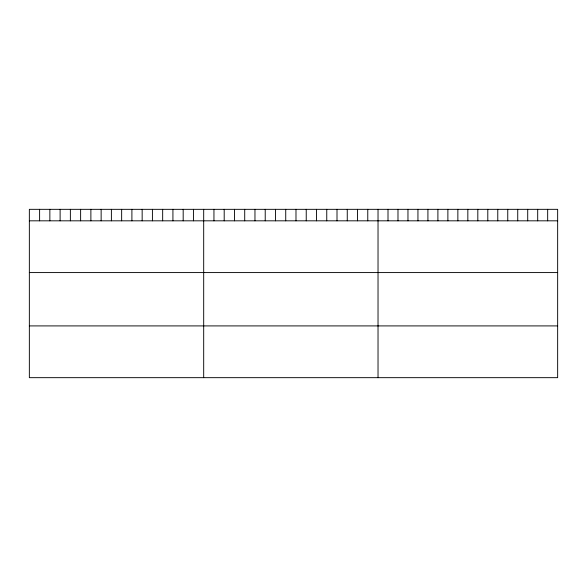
<?xml version="1.0" encoding="UTF-8"?>
<svg xmlns="http://www.w3.org/2000/svg" width="587" height="587" viewBox="0 0 587 587"><rect width="100%" height="100%" fill="white"/><g stroke="black" fill="none" stroke-linecap="round" stroke-linejoin="round"><path stroke-width="0.88" d="M557.65 220.822L557.65 377.668L29.35 377.668L29.35 209.332L557.65 209.332L557.65 220.822L29.35 220.822M29.35 272.581L557.65 272.581M29.35 325.91L557.65 325.91M547.671 209.332L547.671 220.822M537.692 209.332L537.692 220.822M527.713 209.332L527.713 220.822M517.734 209.332L517.734 220.822M507.755 209.332L507.755 220.822M497.776 209.332L497.776 220.822M487.797 209.332L487.797 220.822M477.818 209.332L477.818 220.822M467.839 209.332L467.839 220.822M457.86 209.332L457.86 220.822M447.881 209.332L447.881 220.822M437.902 209.332L437.902 220.822M427.923 209.332L427.923 220.822M417.944 209.332L417.944 220.822M407.965 209.332L407.965 220.822M397.986 209.332L397.986 220.822M388.007 209.332L388.007 220.822M378.028 209.332L378.028 377.668M367.77 209.332L367.77 220.822M357.52 209.332L357.52 220.822M347.262 209.332L347.262 220.822M337.004 209.332L337.004 220.822M326.754 209.332L326.754 220.822M316.496 209.332L316.496 220.822M306.238 209.332L306.238 220.822M295.987 209.332L295.987 220.822M285.73 209.332L285.73 220.822M275.479 209.332L275.479 220.822M265.221 209.332L265.221 220.822M254.963 209.332L254.963 220.822M244.713 209.332L244.713 220.822M234.455 209.332L234.455 220.822M224.197 209.332L224.197 220.822M213.947 209.332L213.947 220.822M203.689 209.332L203.689 377.668M193.431 209.332L193.431 220.822M183.181 209.332L183.181 220.822M172.923 209.332L172.923 220.822M162.665 209.332L162.665 220.822M152.415 209.332L152.415 220.822M142.157 209.332L142.157 220.822M131.899 209.332L131.899 220.822M121.648 209.332L121.648 220.822M111.391 209.332L111.391 220.822M101.14 209.332L101.14 220.822M90.882 209.332L90.882 220.822M80.624 209.332L80.624 220.822M70.374 209.332L70.374 220.822M60.116 209.332L60.116 220.822M49.858 209.332L49.858 220.822M39.608 209.332L39.608 220.822"/></g></svg>
